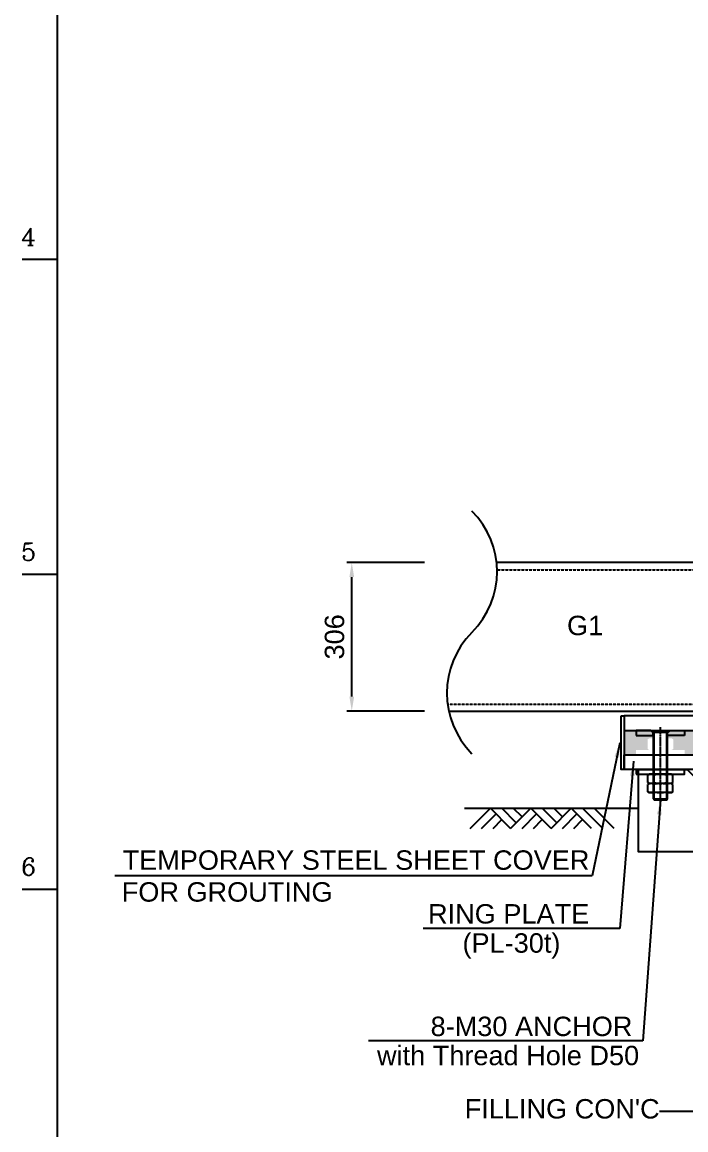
# Model space of a CAD drawing. Header units: millimetres. Extents: x 415966 to 487306, y -108951 to -17325.
# Drawn here: x 440636 to 442004, y -105106 to -102824 of the extents above; entities that cross this region are included whole.
import ezdxf
from ezdxf.enums import TextEntityAlignment as Align

# ---------------------------------------------------------------- set-up
doc = ezdxf.new("R2010")
doc.units = ezdxf.units.MM
doc.header["$LTSCALE"] = 2
doc.linetypes.add('CENTER', pattern=[2, 1.25, -0.25, 0.25, -0.25])
doc.linetypes.add('HIDDEN', pattern=[0.375, 0.25, -0.125])
doc.layers.get('Defpoints').update_dxf_attribs({"color": 250})
for name, color, linetype in [('C_CEN', 1, 'CENTER'), ('C_GIRDER', 2, 'Continuous'), ('C_TEXT_01', 2, 'Continuous'), ('CONC', 3, 'Continuous'), ('DIM', 1, 'Continuous'), ('DIM-SCALE', 7, 'Continuous'), ('PLATE', 2, 'Continuous'), ('TAN-TIT', 30, 'Continuous'), ('나사산', 1, 'Continuous'), ('중심선', 1, 'CENTER')]:
    doc.layers.add(name, color=color, linetype=linetype)
doc.styles.add('Arial', font='arial.ttf')
doc.styles.add('COM', font='COMPLEX', dxfattribs={"height": 5})
doc.dimstyles.new('일반도면_0010', dxfattribs={"dimtxt": 40, "dimasz": 30, "dimexe": 10, "dimexo": 50, "dimgap": 15, "dimtad": 1, "dimdec": 0, "dimzin": 0, "dimdsep": 46, "dimtxsty": 'Arial', "dimcen": -50, "dimclrd": 7, "dimclre": 7, "dimclrt": 2, "dimadec": 8, "dimazin": 0, "dimtfac": 1, "dimtdec": 0, "dimtix": 1, "dimtmove": 2, "dimatfit": 3, "dimfxl": 1, "dimtolj": 1, "dimtzin": 0, "dimarcsym": 0})

# ---------------------------------------------------------------- blocks, each defined once
blk = doc.blocks.new('BORDER')
at = {"layer": 'TAN-TIT'}
for p, q in [((497.6551724136807, 16468.00000000038), (497.6551724136807, 352)), ((497.6551724136807, 11276.55172413736), (353.4482758580707, 11276.55172413736)), ((497.6551724136807, 9978.689655172086), (353.4482758580707, 9978.689655172086)), ((497.6551724136807, 8680.827586206797), (353.4482758580707, 8680.827586206797))]:
    blk.add_line(p, q, dxfattribs=at)
at = {"layer": 'TAN-TIT', "style": 'COM'}
for s, p in [('4', (411.1310344757512, 11334.23448275887)), ('5', (411.1310344757512, 10036.3724137932)), ('6', (411.1310344757512, 8738.510344827926))]:
    blk.add_text(s, height=72.10344827586206, dxfattribs=at).set_placement(p, align=Align.RIGHT)
blk = doc.blocks.new('*D320')
at = {"layer": 'Defpoints', "color": 0}
for p in [(441315.5515035625, -103937.518699103), (441515.5515035623, -103937.518699103), (441515.5515035623, -104243.5186991037)]:
    blk.add_point(p, dxfattribs=at)
at = {"layer": 'DIM-SCALE', "color": 7, "lineweight": -2}
for p, q in [((441465.5515035623, -103937.518699103), (441305.5515035625, -103937.518699103)), ((441315.5515035625, -104213.5186991037), (441315.5515035625, -103967.518699103)), ((441465.5515035623, -104243.5186991037), (441305.5515035625, -104243.5186991037))]:
    blk.add_line(p, q, dxfattribs=at)
at = {"layer": 'DIM-SCALE', "color": 7}
for points in [[(441310.5515035625, -103967.518699103), (441320.5515035625, -103967.518699103), (441315.5515035625, -103937.518699103)], [(441310.5515035625, -104213.5186991037), (441320.5515035625, -104213.5186991037), (441315.5515035625, -104243.5186991037)]]:
    blk.add_solid(points, dxfattribs=at)
at = {"layer": 'DIM-SCALE', "color": 2, "insert": (441280.1149414888, -104090.5186991033), "char_height": 40, "attachment_point": 5, "rotation": 90, "style": 'Arial'}
blk.add_mtext('\\A1;306', dxfattribs=at)
blk = doc.blocks.new('A$C25214C55')
at = {"layer": 'DIM'}
for p, q in [((223.470387361871, -125.0000000000036), (348.470387361871, -3.637978807091713e-12)), ((294.1810654805304, -125.0000000000036), (419.1810654805304, -3.637978807091713e-12)), ((364.8917435991752, -125.0000000000036), (489.8917435991752, -3.637978807091713e-12)), ((544.1810654805304, -125.0000000000036), (454.5364045398455, -35.35533905932971)), ((614.8917435991752, -125.0000000000036), (489.8917435991752, -3.637978807091713e-12)), ((544.1810654805304, -54.28932188134786), (598.470387361871, -3.637978807091713e-12)), ((579.5364045398455, -89.64466094067757), (669.1810654805304, -3.637978807091713e-12)), ((614.8917435991752, -125.0000000000036), (739.8917435991752, -3.637978807091713e-12)), ((794.1810654805304, -125.0000000000036), (704.5364045398455, -35.35533905932971)), ((864.8917435991752, -125.0000000000036), (739.8917435991752, -3.637978807091713e-12)), ((794.1810654805304, -54.28932188134786), (848.470387361871, -3.637978807091713e-12)), ((829.5364045398455, -89.64466094067757), (919.1810654805304, -3.637978807091713e-12)), ((864.8917435991752, -125.0000000000036), (989.8917435991752, -3.637978807091713e-12)), ((1044.18106548053, -125.0000000000036), (954.5364045398455, -35.35533905932971)), ((1114.891743599175, -125.0000000000036), (989.8917435991752, -3.637978807091713e-12)), ((473.470387361871, -125.0000000000036), (419.1810654805304, -70.71067811865942)), ((723.470387361871, -125.0000000000036), (669.1810654805304, -70.71067811865942)), ((973.470387361871, -125.0000000000036), (919.1810654805304, -70.71067811865942))]:
    blk.add_line(p, q, dxfattribs=at)
blk = doc.blocks.new('BOLT2')
for p, q in [((-15.00000000419095, 147.9802525004052), (-12.97025250422303, 151.5100000004604)), ((-15.00000000419095, 147.9802525004052), (-15.00000000419095, 10.50474750004651)), ((-15.00000000419095, 147.9802525004052), (14.99999999580905, 147.9802525004052)), ((-12.97025250422303, 151.5100000004604), (12.97025249584112, 151.5100000004604)), ((12.97025249584112, 151.5100000004604), (14.99999999580905, 147.9802525004052)), ((14.99999999580905, 10.50474750004651), (14.99999999580905, 147.9802525004052)), ((-22.50000000419095, 61.50999999999476), (-25.98120000422932, 59.49894999999378)), ((-25.98120000422932, 44.50104999999894), (-25.98120000422932, 59.49894999999378)), ((22.49999999580905, 61.50999999999476), (-22.50000000419095, 61.50999999999476)), ((-12.99150000419468, 44.50104999999894), (-12.99150000419468, 59.49894999999378)), ((12.99149999592919, 44.50104999999894), (12.99149999592919, 59.49894999999378)), ((25.98119999584742, 59.49894999999378), (22.49999999580905, 61.50999999999476)), ((25.98119999584742, 44.50104999999894), (25.98119999584742, 59.49894999999378)), ((-22.50000000419095, 42.48999999999796), (-25.98120000422932, 44.50104999999894)), ((-22.50000000419095, 42.48999999999796), (-25.98120000422932, 40.47894999999698)), ((-25.98120000422932, 25.48105000000214), (-25.98120000422932, 40.47894999999698)), ((-22.50000000419095, 23.47000000000116), (-25.98120000422932, 25.48105000000214)), ((22.49999999580905, 42.48999999999796), (-22.50000000419095, 42.48999999999796)), ((22.49999999580905, 42.48999999999796), (-22.50000000419095, 42.48999999999796)), ((22.49999999580905, 23.47000000000116), (-22.50000000419095, 23.47000000000116)), ((-12.99150000419468, 25.48105000000214), (-12.99150000419468, 40.47894999999698)), ((12.99149999592919, 25.48105000000214), (12.99149999592919, 40.47894999999698)), ((25.98119999584742, 44.50104999999894), (22.49999999580905, 42.48999999999796)), ((25.98119999584742, 40.47894999999698), (22.49999999580905, 42.48999999999796)), ((25.98119999584742, 25.48105000000214), (22.49999999580905, 23.47000000000116)), ((25.98119999584742, 25.48105000000214), (25.98119999584742, 40.47894999999698)), ((-15.00000000419095, 10.50474750004651), (14.99999999580905, 10.50474750004651)), ((-15.00000000419095, 10.50474750004651), (-12.97025250422303, 8.474999999991269)), ((-12.97025250422303, 8.474999999991269), (12.97025249584112, 8.474999999991269)), ((12.97025249584112, 8.474999999991269), (14.99999999580905, 10.50474750004651))]:
    blk.add_line(p, q)
at = {"color": 1}
for points in [[(-50.00000000419095, 141.5100000004604), (-15.00000000419095, 141.5100000004604), (-15.00000000419095, 146.5100000004604), (-20.00000000419095, 151.5100000004604), (-50.00000000419095, 151.5100000004604)], [(50.00000000419095, 141.5100000004604), (15.00000000419095, 141.5100000004604), (15.00000000419095, 146.5100000004604), (20.00000000419095, 151.5100000004604), (50.00000000419095, 151.5100000004604)], [(-50.00000000419095, 61.50999999999476), (49.99999999580905, 61.50999999999476), (49.99999999580905, 71.50999999999476), (-50.00000000419095, 71.50999999999476)]]:
    blk.add_lwpolyline(points, close=True, dxfattribs=at)
for centre, radius, start, end in [((-19.48635000409558, 50.01665154959483), 11.49334852972338, 55.59101350092298, 124.408986499077), ((0.3143089925870299, 16.51109768163587), 45, 90.40019390252998, 107.1985961775466), ((-0.3143090009689331, 16.51109768163587), 45, 72.80140382245344, 89.59980610413999), ((19.48634999594651, 50.01665154959483), 11.49334852972309, 55.59101350092298, 124.408986499077), ((-19.48635000409558, 53.9833484503979), 11.49334852972196, 235.591013500923, 304.408986499077), ((-19.48635000409558, 30.99665154959803), 11.49334852972338, 55.59101350092298, 124.408986499077), ((-19.48635000409558, 34.9633484504011), 11.49334852972196, 235.591013500923, 304.408986499077), ((0.3143089925870299, 87.48890231835685), 45, 252.8014038224534, 269.59980610414), ((0.3143089925870299, -2.508902318360924), 45, 90.40019390252998, 107.1985961775466), ((0.3143089925870299, 68.46890231836005), 45, 252.8014038224534, 269.59980610414), ((-0.3143090009689331, 87.48890231835685), 45, 270.40019389586, 287.1985961775466), ((-0.3143090009689331, -2.508902318360924), 45, 72.80140382245344, 89.59980610413999), ((-0.3143090009689331, 68.46890231836005), 45, 270.40019389586, 287.1985961775466), ((19.48634999594651, 53.9833484503979), 11.49334852972206, 235.591013500923, 304.408986499077), ((19.48634999594651, 30.99665154959803), 11.49334852972309, 55.59101350092298, 124.408986499077), ((19.48634999594651, 34.9633484504011), 11.49334852972206, 235.591013500923, 304.408986499077)]:
    blk.add_arc(centre, radius, start, end)
at = {"layer": '나사산'}
for p, q in [((-12.97025250422303, 8.474999999991269), (-12.97025250422303, 151.5100000004604)), ((12.97025249584112, 8.474999999991269), (12.97025249584112, 151.5100000004604))]:
    blk.add_line(p, q, dxfattribs=at)
at = {"layer": '중심선'}
blk.add_line((0, 0), (0, 158.4802525004052), dxfattribs=at)

msp = doc.modelspace()

# ---------------------------------------------------------------- hatches: boundary and pattern name
at = {"layer": 'C_GIRDER'}
h = msp.add_hatch(dxfattribs=at)
h.set_pattern_fill('AR-CONC', color=256, scale=5, style=0)
h.set_pattern_definition([(49.99999999999999, (-128680.8390679321, -75785.40560858024), (35.86300913003767, -3.137606749129755), [3.75, -41.25]), (355, (-128680.8390679321, -75785.40560858024), (-6.937566680649999, 37.60960668500059), [3, -33]), (100.4513999999998, (-128677.8504839321, -75785.66707558025), (28.92546908570108, 34.47197710304768), [3.187009499999999, -35.05710559999998]), (46.18420000000001, (-128680.8390679321, -75775.40560858024), (53.36205243128222, -8.275950716450904), [5.625, -61.875]), (96.63559999999973, (-128676.3922306821, -75776.09527393024), (46.73313527743516, 48.70589354502209), [4.780514399999994, -52.58564999999996]), (351.1842, (-128680.8390679321, -75775.40560858024), (46.73309725668136, 48.70593004626623), [4.5, -49.5]), (21, (-128675.8390679321, -75777.90560858024), (29.84535260592308, -20.13094453326694), [3.75, -41.25]), (326.0000000000001, (-128675.8390679321, -75777.90560858024), (12.16576659607909, 36.25750225234265), [3, -33]), (71.4514, (-128673.3519562822, -75779.58318888023), (42.0111314290745, 16.12652483549762), [3.1870095, -35.0571056]), (37.50000000000001, (-128680.8390679321, -75785.40560858024), (0.6079927658645333, 16.64469269156557), [0, -32.59999999999999, 0, -33.5, 0, -33.125]), (7.499999999999999, (-128680.8390679321, -75785.40560858024), (13.15347687210743, 19.72058559411801), [0, -19.1, 0, -31.85, 0, -12.625]), (327.5, (-128691.9890679321, -75785.40560858024), (26.69112180862045, -1.12774358671899), [0, -12.5, 0, -39, 0, -51.75]), (317.5, (-128696.9890679321, -75785.40560858024), (29.15930846711931, 5.005249116615882), [0, -16.25, 0, -25.9, 0, -36.75])])
h.paths.add_polyline_path([(441936.7549759143, -104283.5186991037), (441876.7549759315, -104283.5186991037), (441876.7549759315, -104333.5186991041), (441901.7549759315, -104333.5186991041), (441901.7549759315, -104323.518699124), (441928.7549759507, -104323.518699124), (441926.755409525, -104322.3635721389, -0.03836757206835595), (441925.1964159159, -104321.4629591038), (441925.1964159159, -104301.5744391038, -0.03836757211836058), (441926.7554095271, -104300.6738260676), (441928.7549759161, -104299.518699104), (441936.7549759132, -104299.518699104)])
h.paths.add_polyline_path([(442026.7549759315, -104303.5186991037), (442040.7549759315, -104303.5186991037), (442176.754975924, -104303.5186991037), (442176.754975924, -104283.5186991037), (441966.7549759144, -104283.5186991037), (441966.7549759133, -104299.518699104), (441974.7549759161, -104299.518699104), (441976.7545423058, -104300.6738260682, -0.03836757208910301), (441978.3135359159, -104301.5744391038), (441978.3135359159, -104321.4629591038, -0.03836757203997456), (441976.7545423079, -104322.3635721383), (441974.7549758815, -104323.518699124), (442001.7549759315, -104323.518699124), (442001.7549759315, -104333.5186991041), (442026.7549759315, -104333.5186991041)])
h.paths.add_polyline_path([(442649.280714627, -104286.5497096891), (442660.5573997281, -104289.1272147158), (442662.5078075975, -104283.5186991037), (442476.754975924, -104283.5186991037), (442476.754975924, -104303.5186991037), (442612.7549759315, -104303.5186991037), (442626.7549759315, -104303.5186991037), (442626.7549759315, -104333.5186991041), (442651.7549759315, -104333.5186991041), (442651.7549759315, -104323.518699124), (442678.7549759814, -104323.518699124), (442676.755409555, -104322.3635721383, -0.03836757203983128), (442675.1964159471, -104321.4629591038), (442675.1964159471, -104301.5744391038, -0.03836757208895958), (442676.7554095571, -104300.6738260682), (442678.7549759469, -104299.518699104), (442686.7549759496, -104299.518699104), (442686.7549759486, -104283.5186991037), (442662.5078075975, -104283.5186991037), (442660.5573997281, -104289.1272147158), (442664.2744642891, -104289.9768218924), (442648.952855401, -104322.4967827185)])
h.paths.add_polyline_path([(442776.7549759315, -104283.5186991037), (442716.7549759487, -104283.5186991037), (442716.7549759498, -104299.518699104), (442724.7549759469, -104299.518699104), (442726.7545423359, -104300.6738260676, -0.03836757211821606), (442728.3135359471, -104301.5744391038), (442728.3135359471, -104321.4629591038, -0.03836757206821154), (442726.754542338, -104322.3635721389), (442724.7549759123, -104323.518699124), (442751.7549759315, -104323.518699124), (442751.7549759315, -104333.5186991041), (442776.7549759315, -104333.5186991041)])
h.paths.add_polyline_path([(442151.7549759242, -104603.5186991037), (442501.7549759242, -104603.5186991037), (442501.7549759242, -104303.5186991037), (442476.754975924, -104303.5186991037), (442476.754975924, -104583.5186991037), (442176.754975924, -104583.5186991037), (442176.754975924, -104303.5186991037), (442151.754975924, -104303.5186991037)])

# ---------------------------------------------------------------- linework, layer by layer
at = {"color": 253}
msp.add_line((441547.9517757266, -104443.5186991037), (441906.7549759315, -104443.5186991037), dxfattribs=at)
at = {"color": 6}
msp.add_lwpolyline([(441906.7549759315, -104363.5186991041), (442006.7549759315, -104363.5186991041), (442026.7549759315, -104383.5186991041), (442026.7549759315, -104533.5186991041), (441906.7549759315, -104533.5186991041)], close=True, dxfattribs=at)
at = {"layer": 'C_CEN', "linetype": 'Continuous'}
for centre, start, end in [((441438.3625518782, -103956.285090899), 315.0000000005883, 44.99999999941166), ((441688.3625518782, -104206.285090899), 135.0000000005883, 224.9999999994117)]:
    msp.add_arc(centre, 176.7766952966369, start, end, dxfattribs=at)
at = {"layer": 'C_GIRDER'}
msp.add_line((442205.7549759315, -103937.5186991037), (441614.1403165101, -103937.5186991037), dxfattribs=at)
at = {"layer": 'C_GIRDER', "linetype": 'HIDDEN'}
for p, q in [((441615.0901421957, -103952.1186991037), (442205.7549759315, -103952.1186991037)), ((441513.0407911649, -104228.9186991037), (442026.754975924, -104228.9186991037))]:
    msp.add_line(p, q, dxfattribs=at)
at = {"layer": 'C_GIRDER'}
msp.add_lwpolyline([(441515.5515035623, -104243.5186991037), (442094.7549759335, -104243.5186991037)], dxfattribs=at)
msp.add_lwpolyline([(441870.7549759315, -104253.5186991037), (441876.7549759315, -104253.5186991037), (441876.7549759315, -104363.5186991041), (441870.7549759315, -104363.5186991041)], close=True, dxfattribs=at)
at = {"layer": 'PLATE'}
for points in [[(442776.7549759315, -104283.5186991037), (442776.7549759315, -104253.5186991037), (441876.7549759315, -104253.5186991037), (441876.7549759315, -104283.5186991037)], [(442026.7549759315, -104333.5186991041), (442026.7549759315, -104363.5186991041), (441876.7549759315, -104363.5186991041), (441876.7549759315, -104333.5186991041)]]:
    msp.add_lwpolyline(points, close=True, dxfattribs=at)

# ---------------------------------------------------------------- block references
at = {"xscale": 0.5, "yscale": 0.5, "zscale": 0.5}
msp.add_blockref('BORDER', (440459.3015940094, -108951.4534913845), dxfattribs=at)
msp.add_blockref('BOLT2', (441951.7549759315, -104435.0286991041))
at = {"layer": 'CONC', "xscale": -0.333333333334546, "yscale": 0.333333333334546, "zscale": 0.333333333334546}
msp.add_blockref('A$C25214C55', (441931.2451050524, -104443.5186991037), dxfattribs=at)

# ---------------------------------------------------------------- texts
at = {"layer": 'C_TEXT_01', "style": 'Arial'}
msp.add_text('G1', height=40, dxfattribs=at).set_placement((441759.2971051671, -104087.0481267996))
for s, p in [('TEMPORARY STEEL SHEET COVER', (441324.2682673862, -104550.4801388623)), ('FOR GROUTING', (441058.6019014986, -104616.1030566836)), ('RING PLATE', (441638.9253334322, -104661.3135389386)), ('(PL-30t)', (441644.7285949973, -104721.3135389386)), ('8-M30 ANCHOR', (441686.0849720211, -104893.1303565089)), ('with Thread Hole D50', (441637.7778188208, -104953.1303565089))]:
    msp.add_text(s, height=40, dxfattribs=at).set_placement(p, align=Align.MIDDLE_CENTER)
msp.add_text("FILLING CON'C", height=40, dxfattribs=at).set_placement((441950.2170723731, -105062.9703286983), align=Align.MIDDLE_RIGHT)

# ---------------------------------------------------------------- dimensions: what is measured, and where the dimension line sits
at = {"layer": 'DIM-SCALE'}
dim = msp.add_linear_dim(base=(441315.5515035625, -103937.518699103), p1=(441515.5515035623, -104243.5186991037), p2=(441515.5515035623, -103937.518699103), angle=90, dimstyle='일반도면_0010', dxfattribs=at)
dim.commit()
dim.dimension.update_dxf_attribs({"geometry": '*D320', "text_midpoint": (441280.1149414888, -104090.5186991033)})

# ---------------------------------------------------------------- leaders
for points in [[(441867.9938984244, -104309.0335797795), (441811.2493577439, -104583.2779552081), (440827.0676919282, -104583.2779552081)], [(441896.2847154083, -104346.9171464911), (441868.3510905562, -104691.3135389386), (441462.4822150943, -104691.3135389386)], [(441951.7549759273, -104426.5536991041), (441915.5107291451, -104923.1303565089), (441350.3692897992, -104923.1303565089)], [(442191.4034447049, -104705.7041633273), (442022.7147490856, -105068.8756618429), (441950.2170723731, -105068.8756618429)]]:
    msp.add_leader(points, dimstyle='일반도면_0010', dxfattribs=at)

doc.saveas('drawing.dxf')
